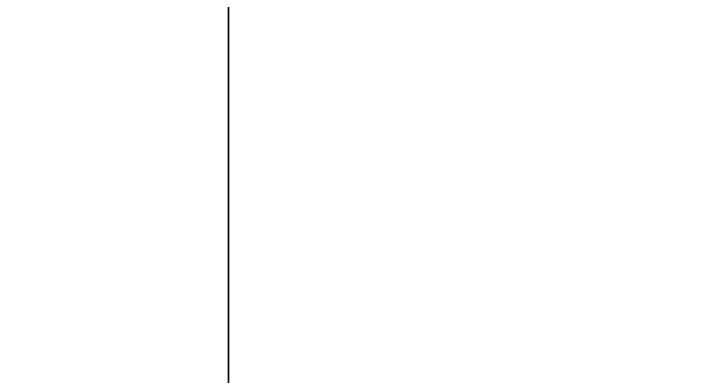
# Model space of a CAD drawing. Header units: inches. Extents: x -12073856 to 12321241, y -1226296 to 1319224.
# Drawn here: x 122097.51 to 122103.32, y 45309.19 to 45312.3 of the extents above; entities that cross this region are included whole.
import ezdxf

# ---------------------------------------------------------------- set-up
doc = ezdxf.new("R2010")
doc.units = ezdxf.units.IN
doc.header["$MEASUREMENT"] = 0
for name, color, linetype, lineweight in [('DIM', 6, 'Continuous', 9), ('TEXT', 255, 'Continuous', 35), ('WALL', 1, 'Continuous', 30)]:
    doc.layers.add(name, color=color, linetype=linetype, lineweight=lineweight)
doc.styles.get("Standard").update_dxf_attribs({"font": 'arial.ttf'})
doc.dimstyles.get("Standard").update_dxf_attribs({"dimtxt": 6, "dimasz": 4, "dimexe": 0, "dimexo": 6, "dimgap": 3, "dimtad": 1, "dimdec": 0, "dimzin": 0, "dimdsep": 46, "dimlunit": 4, "dimtxsty": 'Standard', "dimblk": 'ARCHTICK', "dimcen": 0.09, "dimdle": 3, "dimclrd": 256, "dimadec": 0, "dimazin": 0, "dimtfac": 1, "dimtdec": 0, "dimtofl": 0, "dimtmove": 0, "dimatfit": 3, "dimfxl": 1, "dimfxlon": 1, "dimtolj": 1, "dimtzin": 0, "dimlwd": -1, "dimarcsym": 0})

# ---------------------------------------------------------------- blocks, each defined once
blk = doc.blocks.new('_ArchTick')
at = {"color": 0, "linetype": 'ByBlock', "const_width": 0.15}
blk.add_lwpolyline([(-0.5, -0.5), (0.5, 0.5)], dxfattribs=at)
blk = doc.blocks.new('JGKJFKFNF')
at = {"layer": 'TEXT'}
blk.add_lwpolyline([(137071.3104, -31591.3196), (137119.3101, -31591.3196), (137119.3104, -31689.388), (137071.3104, -31689.388)], close=True, dxfattribs=at)
at = {"layer": 'DIM'}
for points in [[(137079.5321, -31596.3196), (137122.877, -31577.8859), (137156.3232, -31577.8859)], [(137111.1687, -31596.3196), (137122.877, -31577.8859)]]:
    blk.add_leader(points, dimstyle='Standard', override={"dimasz": 2, "dimgap": 2}, dxfattribs=at)

msp = doc.modelspace()

# ---------------------------------------------------------------- block references
at = {"layer": 'WALL'}
msp.add_blockref('JGKJFKFNF', (-15019.9536, 76905.6322), dxfattribs=at)

doc.saveas('drawing.dxf')
